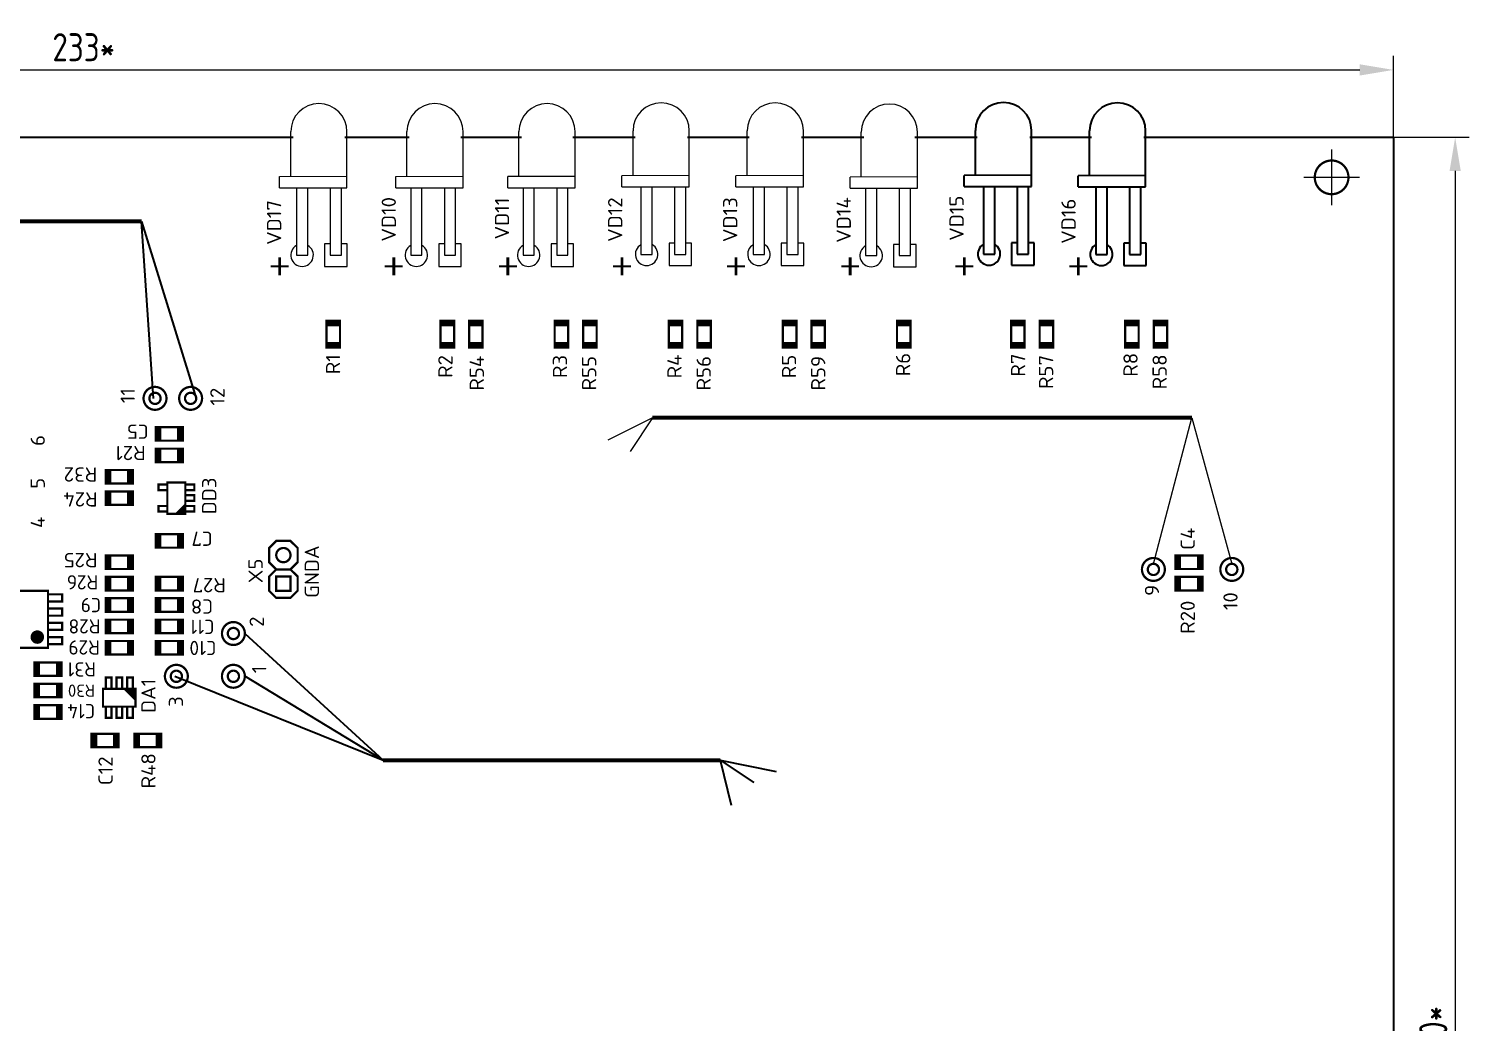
# Model space of a CAD drawing. Header units: millimetres. Extents: x 327 to 592, y -3056 to -2879.
# Drawn here: x 464 to 592.2, y -2967.8 to -2879.3 of the extents above; entities that cross this region are included whole.
import ezdxf
from ezdxf.enums import TextEntityAlignment as Align

# ---------------------------------------------------------------- set-up
doc = ezdxf.new("R2010")
doc.units = ezdxf.units.MM
for name, color, linetype, lineweight in [('BOARD', 7, 'Continuous', 35), ('TOP', 9, 'Continuous', 35), ('РАЗМЕРЫ', 7, 'Continuous', 25)]:
    doc.layers.add(name, color=color, linetype=linetype, lineweight=lineweight)
doc.layers.add('UPDATE', color=7, linetype='Continuous')
doc.styles.get("Standard").update_dxf_attribs({"font": 'txt.shx'})
doc.styles.add('ГОСТ 2.304', font='CS_Gost2304.shx')
doc.dimstyles.new('ЕСКД', dxfattribs={"dimscale": 0, "dimtxt": 3, "dimasz": 3, "dimexe": 1.25, "dimexo": 0, "dimtad": 1, "dimtoh": 1, "dimdec": 1, "dimrnd": 0.5, "dimtxsty": 'ГОСТ 2.304', "dimcen": 5, "dimadec": 3, "dimazin": 2, "dimtfac": 0.75, "dimtdec": 4, "dimtmove": 1, "dimatfit": 3, "dimfxl": 1, "dimtolj": 1, "dimarcsym": 0})

# ---------------------------------------------------------------- blocks, each defined once
blk = doc.blocks.new('*D27')
at = {"layer": 'Defpoints', "color": 0}
for p in [(585.5, -2883), (352.25, -2889), (585.5, -2889)]:
    blk.add_point(p, dxfattribs=at)
at = {"layer": 'РАЗМЕРЫ', "color": 0, "lineweight": -2}
for p, q in [((352.25, -2889), (352.25, -2881.75)), ((585.5, -2889), (585.5, -2881.75)), ((355.25, -2883), (582.5, -2883))]:
    blk.add_line(p, q, dxfattribs=at)
at = {"layer": 'РАЗМЕРЫ', "color": 0}
for points in [[(355.25, -2882.5), (355.25, -2883.5), (352.25, -2883)], [(582.5, -2883.5), (582.5, -2882.5), (585.5, -2883)]]:
    blk.add_solid(points, dxfattribs=at)
at = {"layer": 'РАЗМЕРЫ', "color": 0, "insert": (468.88, -2880.98), "char_height": 2.5, "attachment_point": 5, "style": 'ГОСТ 2.304'}
blk.add_mtext('\\A1;233*', dxfattribs=at)
blk = doc.blocks.new('*D29')
at = {"layer": 'Defpoints', "color": 0}
for p in [(585.5, -2889), (585.5, -3049), (591, -3049)]:
    blk.add_point(p, dxfattribs=at)
at = {"layer": 'РАЗМЕРЫ', "color": 0, "lineweight": -2}
for p, q in [((585.5, -2889), (592.25, -2889)), ((591, -2892), (591, -3046)), ((585.5, -3049), (592.25, -3049))]:
    blk.add_line(p, q, dxfattribs=at)
at = {"layer": 'РАЗМЕРЫ', "color": 0}
for points in [[(591.5, -2892), (590.5, -2892), (591, -2889)], [(590.5, -3046), (591.5, -3046), (591, -3049)]]:
    blk.add_solid(points, dxfattribs=at)
at = {"layer": 'РАЗМЕРЫ', "color": 0, "insert": (589.05, -2969), "char_height": 2.5, "attachment_point": 5, "rotation": 90, "style": 'ГОСТ 2.304'}
blk.add_mtext('\\A1;160*', dxfattribs=at)

msp = doc.modelspace()

# ---------------------------------------------------------------- linework, layer by layer
at = {"layer": 'BOARD'}
for points in [[(563.27, -2889), (585.5, -2889), (585.5, -3049), (352.25, -3049), (352.25, -2889), (487.53, -2889)], [(492.12, -2889), (497.87, -2889)], [(502.45, -2889), (507.85, -2889)], [(512.44, -2889), (517.98, -2889)], [(522.63, -2889), (528.14, -2889)], [(532.79, -2889), (538.35, -2889)], [(542.9, -2889), (548.45, -2889)], [(553.12, -2889), (558.62, -2889)]]:
    msp.add_lwpolyline(points, dxfattribs=at)
at = {"layer": 'TOP'}
for p, q in [((548.28, -2892.4), (548.28, -2888.4)), ((553.28, -2892.4), (553.28, -2888.4)), ((558.44, -2892.43), (558.44, -2888.43)), ((563.44, -2892.43), (563.44, -2888.43)), ((553.28, -2892.39), (547.28, -2892.4)), ((547.28, -2893.4), (547.28, -2892.4)), ((547.28, -2893.4), (553.28, -2893.4)), ((549, -2893.4), (549, -2899.4)), ((550, -2899.4), (550, -2893.4)), ((552, -2893.4), (552, -2899.4)), ((553, -2899.4), (553, -2893.4)), ((553.28, -2893.4), (553.28, -2892.4)), ((563.44, -2892.41), (557.44, -2892.43)), ((557.44, -2893.43), (557.44, -2892.43)), ((557.44, -2893.43), (563.44, -2893.43)), ((559, -2893.43), (559, -2899.43)), ((560, -2899.43), (560, -2893.43)), ((562, -2893.43), (562, -2899.43)), ((563, -2899.43), (563, -2893.43)), ((563.44, -2893.43), (563.44, -2892.43)), ((475.09, -2912.26), (474.04, -2896.49)), ((474.04, -2896.49), (478.9, -2912.26)), ((552, -2898.4), (551.5, -2898.4)), ((551.5, -2898.4), (551.5, -2900.4)), ((553.5, -2898.4), (553, -2898.4)), ((553.5, -2900.4), (553.5, -2898.4)), ((562, -2898.43), (561.5, -2898.43)), ((561.5, -2898.43), (561.5, -2900.43)), ((563.5, -2898.43), (563, -2898.43)), ((563.5, -2900.43), (563.5, -2898.43)), ((549, -2899.4), (550, -2899.4)), ((552, -2899.4), (553, -2899.4)), ((559, -2899.43), (560, -2899.43)), ((562, -2899.43), (563, -2899.43)), ((551.5, -2900.4), (553.5, -2900.4)), ((561.5, -2900.43), (563.5, -2900.43)), ((483.23, -2933.21), (495.54, -2944.49)), ((477, -2937), (495.54, -2944.49)), ((495.54, -2944.49), (483.23, -2937.02)), ((525.54, -2944.49), (526.54, -2948.49)), ((525.54, -2944.49), (528.54, -2946.49)), ((525.54, -2944.49), (530.54, -2945.49))]:
    msp.add_line(p, q, dxfattribs=at)
at = {"layer": 'TOP', "lineweight": 100}
for p, q in [((474.04, -2896.49), (417.04, -2896.49)), ((495.54, -2944.49), (525.54, -2944.49))]:
    msp.add_line(p, q, dxfattribs=at)
at = {"layer": 'TOP'}
for points, const_width in [([(580, -2895.07), (580, -2890.07)], 0.1), ([(577.5, -2892.57), (582.5, -2892.57)], 0.1), ([(547.29, -2901.3), (547.29, -2899.7)], 0.25), ([(557.45, -2901.3), (557.45, -2899.7)], 0.25), ([(548.09, -2900.5), (546.49, -2900.5)], 0.2), ([(558.25, -2900.5), (556.65, -2900.5)], 0.2), ([(504.4, -2905.34), (503.2, -2905.34), (503.2, -2907.74), (504.4, -2907.74), (504.4, -2905.34)], 0.2), ([(503.2, -2905.54), (504.4, -2905.54)], 0.2), ([(503.2, -2905.74), (504.4, -2905.74)], 0.2), ([(514.56, -2905.34), (513.36, -2905.34), (513.36, -2907.74), (514.56, -2907.74), (514.56, -2905.34)], 0.2), ([(513.36, -2905.54), (514.56, -2905.54)], 0.2), ([(513.36, -2905.74), (514.56, -2905.74)], 0.2), ([(524.72, -2905.34), (523.52, -2905.34), (523.52, -2907.74), (524.72, -2907.74), (524.72, -2905.34)], 0.2), ([(523.52, -2905.54), (524.72, -2905.54)], 0.2), ([(523.52, -2905.74), (524.72, -2905.74)], 0.2), ([(534.88, -2905.34), (533.68, -2905.34), (533.68, -2907.74), (534.88, -2907.74), (534.88, -2905.34)], 0.2), ([(533.68, -2905.54), (534.88, -2905.54)], 0.2), ([(533.68, -2905.74), (534.88, -2905.74)], 0.2), ([(552.66, -2905.34), (551.46, -2905.34), (551.46, -2907.74), (552.66, -2907.74), (552.66, -2905.34)], 0.2), ([(551.46, -2905.54), (552.66, -2905.54)], 0.2), ([(551.46, -2905.74), (552.66, -2905.74)], 0.2), ([(555.2, -2905.34), (554, -2905.34), (554, -2907.74), (555.2, -2907.74), (555.2, -2905.34)], 0.2), ([(554, -2905.54), (555.2, -2905.54)], 0.2), ([(554, -2905.74), (555.2, -2905.74)], 0.2), ([(562.82, -2905.34), (561.62, -2905.34), (561.62, -2907.74), (562.82, -2907.74), (562.82, -2905.34)], 0.2), ([(561.62, -2905.54), (562.82, -2905.54)], 0.2), ([(561.62, -2905.74), (562.82, -2905.74)], 0.2), ([(565.36, -2905.34), (564.16, -2905.34), (564.16, -2907.74), (565.36, -2907.74), (565.36, -2905.34)], 0.2), ([(564.16, -2905.54), (565.36, -2905.54)], 0.2), ([(564.16, -2905.74), (565.36, -2905.74)], 0.2), ([(503.2, -2907.34), (504.4, -2907.34)], 0.2), ([(503.2, -2907.54), (504.4, -2907.54)], 0.2), ([(513.36, -2907.34), (514.56, -2907.34)], 0.2), ([(513.36, -2907.54), (514.56, -2907.54)], 0.2), ([(523.52, -2907.34), (524.72, -2907.34)], 0.2), ([(523.52, -2907.54), (524.72, -2907.54)], 0.2), ([(533.68, -2907.34), (534.88, -2907.34)], 0.2), ([(533.68, -2907.54), (534.88, -2907.54)], 0.2), ([(551.46, -2907.34), (552.66, -2907.34)], 0.2), ([(551.46, -2907.54), (552.66, -2907.54)], 0.2), ([(554, -2907.34), (555.2, -2907.34)], 0.2), ([(554, -2907.54), (555.2, -2907.54)], 0.2), ([(561.62, -2907.34), (562.82, -2907.34)], 0.2), ([(561.62, -2907.54), (562.82, -2907.54)], 0.2), ([(564.16, -2907.34), (565.36, -2907.34)], 0.2), ([(564.16, -2907.54), (565.36, -2907.54)], 0.2), ([(475.3, -2916.03), (475.3, -2914.83), (477.7, -2914.83), (477.7, -2916.03), (475.3, -2916.03)], 0.2), ([(475.5, -2914.83), (475.5, -2916.03)], 0.2), ([(475.7, -2916.03), (475.7, -2914.83)], 0.2), ([(477.3, -2914.83), (477.3, -2916.03)], 0.2), ([(477.5, -2914.83), (477.5, -2916.03)], 0.2), ([(477.7, -2917.94), (477.7, -2916.74), (475.3, -2916.74), (475.3, -2917.94), (477.7, -2917.94)], 0.2), ([(475.5, -2916.74), (475.5, -2917.94)], 0.2), ([(475.7, -2916.74), (475.7, -2917.94)], 0.2), ([(477.3, -2916.74), (477.3, -2917.94)], 0.2), ([(477.5, -2916.74), (477.5, -2917.94)], 0.2), ([(470.85, -2918.64), (470.85, -2919.84), (473.25, -2919.84), (473.25, -2918.64), (470.85, -2918.64)], 0.2), ([(471.05, -2919.84), (471.05, -2918.64)], 0.2), ([(471.25, -2919.84), (471.25, -2918.64)], 0.2), ([(472.85, -2919.84), (472.85, -2918.64)], 0.2), ([(473.05, -2919.84), (473.05, -2918.64)], 0.2), ([(476.33, -2920.44), (475.53, -2920.44), (475.53, -2919.94), (476.33, -2919.94)], 0.2), ([(476.33, -2922.55), (476.33, -2919.75), (477.93, -2919.75), (477.93, -2922.55), (476.33, -2922.55)], 0.2), ([(477.93, -2920.44), (478.73, -2920.44), (478.73, -2919.94), (477.93, -2919.94)], 0.2), ([(470.85, -2920.55), (470.85, -2921.75), (473.25, -2921.75), (473.25, -2920.55), (470.85, -2920.55)], 0.2), ([(471.05, -2921.75), (471.05, -2920.55)], 0.2), ([(471.25, -2921.75), (471.25, -2920.55)], 0.2), ([(472.85, -2921.75), (472.85, -2920.55)], 0.2), ([(473.05, -2921.75), (473.05, -2920.55)], 0.2), ([(477.13, -2922.55), (477.93, -2921.75)], 0.2), ([(477.93, -2921.39), (478.73, -2921.39), (478.73, -2920.89), (477.93, -2920.89)], 0.2), ([(476.33, -2922.35), (475.53, -2922.35), (475.53, -2921.85), (476.33, -2921.85)], 0.2), ([(477.33, -2922.55), (477.93, -2921.95)], 0.2), ([(477.53, -2922.55), (477.93, -2922.15)], 0.2), ([(477.73, -2922.55), (477.93, -2922.35), (478.73, -2922.35), (478.73, -2921.85), (477.93, -2921.85)], 0.2), ([(475.3, -2925.56), (475.3, -2924.36), (477.7, -2924.36), (477.7, -2925.56), (475.3, -2925.56)], 0.2), ([(475.5, -2924.36), (475.5, -2925.56)], 0.2), ([(475.7, -2925.56), (475.7, -2924.36)], 0.2), ([(477.3, -2924.36), (477.3, -2925.56)], 0.2), ([(477.5, -2924.36), (477.5, -2925.56)], 0.2), ([(487.93, -2928.13), (487.29, -2927.5), (487.93, -2926.86), (487.93, -2925.59), (487.29, -2924.96), (486.02, -2924.96), (485.39, -2925.59), (485.39, -2926.86), (486.02, -2927.5), (485.39, -2928.13), (485.39, -2929.4), (486.02, -2930.04), (487.29, -2930.04), (487.93, -2929.4), (487.93, -2928.13)], 0.2), ([(473.25, -2927.46), (473.25, -2926.26), (470.85, -2926.26), (470.85, -2927.46), (473.25, -2927.46)], 0.2), ([(471.05, -2926.26), (471.05, -2927.46)], 0.2), ([(471.25, -2926.26), (471.25, -2927.46)], 0.2), ([(472.85, -2926.26), (472.85, -2927.46)], 0.2), ([(473.05, -2926.26), (473.05, -2927.46)], 0.2), ([(470.85, -2928.17), (470.85, -2929.37), (473.25, -2929.37), (473.25, -2928.17), (470.85, -2928.17)], 0.2), ([(471.05, -2929.37), (471.05, -2928.17)], 0.2), ([(471.25, -2929.37), (471.25, -2928.17)], 0.2), ([(472.85, -2929.37), (472.85, -2928.17)], 0.2), ([(473.05, -2929.37), (473.05, -2928.17)], 0.2), ([(477.7, -2929.37), (477.7, -2928.17), (475.3, -2928.17), (475.3, -2929.37), (477.7, -2929.37)], 0.2), ([(475.5, -2928.17), (475.5, -2929.37)], 0.2), ([(475.7, -2928.17), (475.7, -2929.37)], 0.2), ([(477.3, -2928.17), (477.3, -2929.37)], 0.2), ([(477.5, -2928.17), (477.5, -2929.37)], 0.2), ([(486.02, -2927.5), (487.29, -2927.5)], 0.2), ([(486.02, -2929.4), (486.02, -2928.13), (487.29, -2928.13), (487.29, -2929.4), (486.02, -2929.4)], 0.2), ([(465.7, -2934.48), (461.89, -2934.48), (461.89, -2929.4), (465.7, -2929.4), (465.7, -2934.48)], 0.2), ([(465.7, -2930.35), (466.97, -2930.35), (466.97, -2929.72), (465.7, -2929.72)], 0.2), ([(470.85, -2930.07), (473.25, -2930.07), (473.25, -2931.27), (470.85, -2931.27), (470.85, -2930.07), (471.05, -2930.07), (471.05, -2931.27), (471.25, -2931.27), (471.25, -2930.07)], 0.2), ([(473.25, -2930.07), (473.25, -2931.27), (472.85, -2931.27), (472.85, -2930.07), (473.05, -2930.07), (473.05, -2931.27)], 0.2), ([(475.3, -2931.27), (475.3, -2930.07), (477.7, -2930.07), (477.7, -2931.27), (475.3, -2931.27)], 0.2), ([(475.5, -2930.07), (475.5, -2931.27)], 0.2), ([(475.7, -2931.27), (475.7, -2930.07)], 0.2), ([(477.3, -2930.07), (477.3, -2931.27)], 0.2), ([(477.5, -2930.07), (477.5, -2931.27)], 0.2), ([(465.7, -2931.62), (466.97, -2931.62), (466.97, -2930.99), (465.7, -2930.99)], 0.2), ([(473.25, -2933.18), (473.25, -2931.98), (470.85, -2931.98), (470.85, -2933.18), (473.25, -2933.18)], 0.2), ([(471.05, -2931.98), (471.05, -2933.18)], 0.2), ([(471.25, -2931.98), (471.25, -2933.18)], 0.2), ([(472.85, -2931.98), (472.85, -2933.18)], 0.2), ([(473.05, -2931.98), (473.05, -2933.18)], 0.2), ([(475.3, -2933.18), (475.3, -2931.98), (477.7, -2931.98), (477.7, -2933.18), (475.3, -2933.18)], 0.2), ([(475.5, -2931.98), (475.5, -2933.18)], 0.2), ([(475.7, -2933.18), (475.7, -2931.98)], 0.2), ([(477.3, -2931.98), (477.3, -2933.18)], 0.2), ([(477.5, -2931.98), (477.5, -2933.18)], 0.2), ([(465.7, -2932.89), (466.97, -2932.89), (466.97, -2932.26), (465.7, -2932.26)], 0.2), ([(465.7, -2934.16), (466.97, -2934.16), (466.97, -2933.53), (465.7, -2933.53)], 0.2), ([(473.25, -2935.08), (473.25, -2933.88), (470.85, -2933.88), (470.85, -2935.08), (473.25, -2935.08)], 0.2), ([(471.05, -2933.88), (471.05, -2935.08)], 0.2), ([(471.25, -2933.88), (471.25, -2935.08)], 0.2), ([(472.85, -2933.88), (472.85, -2935.08)], 0.2), ([(473.05, -2933.88), (473.05, -2935.08)], 0.2), ([(477.7, -2933.88), (477.7, -2935.08), (475.3, -2935.08), (475.3, -2933.88), (477.7, -2933.88)], 0.2), ([(475.5, -2935.08), (475.5, -2933.88)], 0.2), ([(475.7, -2935.08), (475.7, -2933.88)], 0.2), ([(477.3, -2933.88), (477.3, -2935.08)], 0.2), ([(477.5, -2935.08), (477.5, -2933.88)], 0.2), ([(464.5, -2935.79), (464.5, -2936.99), (466.9, -2936.99), (466.9, -2935.79), (464.5, -2935.79)], 0.2), ([(464.7, -2936.99), (464.7, -2935.79)], 0.2), ([(464.9, -2936.99), (464.9, -2935.79)], 0.2), ([(466.5, -2936.99), (466.5, -2935.79)], 0.2), ([(466.7, -2936.99), (466.7, -2935.79)], 0.2), ([(470.85, -2937.13), (471.35, -2937.13), (471.35, -2938.13), (470.85, -2938.13), (470.85, -2937.13)], 0.2), ([(471.8, -2937.13), (472.3, -2937.13), (472.3, -2938.13), (471.8, -2938.13), (471.8, -2937.13)], 0.2), ([(472.75, -2937.13), (473.25, -2937.13), (473.25, -2938.13), (472.75, -2938.13), (472.75, -2937.13)], 0.2), ([(466.9, -2938.89), (466.9, -2937.69), (464.5, -2937.69), (464.5, -2938.89), (466.9, -2938.89)], 0.2), ([(464.7, -2937.69), (464.7, -2938.89)], 0.2), ([(464.9, -2937.69), (464.9, -2938.89)], 0.2), ([(466.5, -2937.69), (466.5, -2938.89)], 0.2), ([(466.7, -2937.69), (466.7, -2938.89)], 0.2), ([(470.6, -2938.13), (473.5, -2938.13), (473.5, -2939.73), (470.6, -2939.73), (470.6, -2938.13)], 0.2), ([(473.5, -2939.13), (472.5, -2938.13)], 0.2), ([(473.5, -2938.93), (472.7, -2938.13)], 0.2), ([(473.5, -2938.73), (472.9, -2938.13)], 0.2), ([(473.5, -2938.53), (473.1, -2938.13)], 0.2), ([(473.5, -2938.33), (473.3, -2938.13)], 0.2), ([(464.5, -2939.6), (466.9, -2939.6), (466.9, -2940.8), (464.5, -2940.8), (464.5, -2939.6), (464.7, -2939.6), (464.7, -2940.8), (464.9, -2940.8), (464.9, -2939.6)], 0.2), ([(466.9, -2939.6), (466.9, -2940.8), (466.5, -2940.8), (466.5, -2939.6), (466.7, -2939.6), (466.7, -2940.8)], 0.2), ([(470.85, -2939.73), (471.35, -2939.73), (471.35, -2940.73), (470.85, -2940.73), (470.85, -2939.73)], 0.2), ([(471.8, -2939.73), (472.3, -2939.73), (472.3, -2940.73), (471.8, -2940.73), (471.8, -2939.73)], 0.2), ([(472.75, -2939.73), (473.25, -2939.73), (473.25, -2940.73), (472.75, -2940.73), (472.75, -2939.73)], 0.2), ([(469.58, -2943.34), (469.58, -2942.14), (471.98, -2942.14), (471.98, -2943.34), (469.58, -2943.34)], 0.2), ([(469.78, -2942.14), (469.78, -2943.34)], 0.2), ([(469.98, -2943.34), (469.98, -2942.14)], 0.2), ([(471.58, -2942.14), (471.58, -2943.34)], 0.2), ([(471.78, -2942.14), (471.78, -2943.34)], 0.2), ([(473.39, -2942.14), (473.39, -2943.34), (475.79, -2943.34), (475.79, -2942.14), (473.39, -2942.14)], 0.2), ([(473.59, -2943.34), (473.59, -2942.14)], 0.2), ([(473.79, -2943.34), (473.79, -2942.14)], 0.2), ([(475.39, -2943.34), (475.39, -2942.14)], 0.2), ([(475.59, -2943.34), (475.59, -2942.14)], 0.2)]:
    msp.add_lwpolyline(points, dxfattribs=dict(at, const_width=const_width))
for points, const_width in [([(580, -2891.07, 1), (580, -2894.07, 1), (580, -2891.07)], 0.2), ([(475.23, -2911.24, 1), (475.23, -2913.28, 1), (475.23, -2911.24)], 0.2), ([(478.4, -2911.24, 1), (478.4, -2913.28, 1), (478.4, -2911.24)], 0.2), ([(475.23, -2911.76, 1), (475.23, -2912.76, 1), (475.23, -2911.76)], 0.2), ([(478.4, -2911.76, 1), (478.4, -2912.76, 1), (478.4, -2911.76)], 0.2), ([(486.66, -2925.59, 1), (486.66, -2926.86, 1), (486.66, -2925.59)], 0.2), ([(464.75, -2933.23, 1), (464.75, -2933.83, 1), (464.75, -2933.23)], 0.6), ([(482.21, -2932.19, 1), (482.21, -2934.23, 1), (482.21, -2932.19)], 0.2), ([(482.21, -2932.71, 1), (482.21, -2933.71, 1), (482.21, -2932.71)], 0.2), ([(477.13, -2936, 1), (477.13, -2938.04, 1), (477.13, -2936)], 0.2), ([(477.13, -2936.52, 1), (477.13, -2937.52, 1), (477.13, -2936.52)], 0.2), ([(482.21, -2936, 1), (482.21, -2938.04, 1), (482.21, -2936)], 0.2), ([(482.21, -2936.52, 1), (482.21, -2937.52, 1), (482.21, -2936.52)], 0.2)]:
    msp.add_lwpolyline(points, format="xyb", dxfattribs=dict(at, const_width=const_width))
for centre, radius, start, end in [((550.78, -2888.4), 2.5, 0, 180), ((560.94, -2888.43), 2.5, 0, 180), ((549.5, -2899.4), 1, 120, 60), ((559.5, -2899.43), 1, 120, 60)]:
    msp.add_arc(centre, radius, start, end, dxfattribs=at)
at = {"layer": 'UPDATE'}
for p, q in [((487.32, -2892.5), (487.32, -2888.5)), ((492.32, -2892.5), (492.32, -2888.5)), ((497.66, -2892.5), (497.66, -2888.5)), ((502.66, -2892.5), (502.66, -2888.5)), ((507.64, -2892.5), (507.64, -2888.5)), ((512.64, -2892.5), (512.64, -2888.5)), ((517.8, -2892.43), (517.8, -2888.43)), ((522.8, -2892.43), (522.8, -2888.43)), ((527.96, -2892.43), (527.96, -2888.43)), ((532.96, -2892.43), (532.96, -2888.43)), ((538.12, -2892.54), (538.12, -2888.54)), ((543.12, -2892.54), (543.12, -2888.54)), ((486.32, -2893.5), (486.32, -2892.5)), ((492.32, -2892.5), (486.32, -2892.51)), ((486.32, -2893.5), (492.32, -2893.5)), ((487.83, -2893.5), (487.83, -2899.5)), ((488.83, -2899.5), (488.83, -2893.5)), ((490.83, -2893.5), (490.83, -2899.5)), ((491.83, -2899.5), (491.83, -2893.5)), ((492.32, -2893.51), (492.32, -2892.51)), ((496.66, -2893.5), (496.66, -2892.5)), ((502.66, -2892.5), (496.66, -2892.51)), ((496.66, -2893.5), (502.66, -2893.5)), ((498, -2893.5), (498, -2899.5)), ((499, -2899.5), (499, -2893.5)), ((501, -2893.5), (501, -2899.5)), ((502, -2899.5), (502, -2893.5)), ((502.66, -2893.51), (502.66, -2892.51)), ((512.64, -2892.49), (506.64, -2892.5)), ((506.64, -2893.5), (506.64, -2892.5)), ((506.64, -2893.5), (512.64, -2893.5)), ((508, -2893.5), (508, -2899.5)), ((509, -2899.5), (509, -2893.5)), ((511, -2893.5), (511, -2899.5)), ((512, -2899.5), (512, -2893.5)), ((512.64, -2893.5), (512.64, -2892.5)), ((522.8, -2892.41), (516.8, -2892.43)), ((516.8, -2893.43), (516.8, -2892.43)), ((516.8, -2893.43), (522.8, -2893.43)), ((518.5, -2893.43), (518.5, -2899.43)), ((519.5, -2899.43), (519.5, -2893.43)), ((521.5, -2893.43), (521.5, -2899.43)), ((522.5, -2899.43), (522.5, -2893.43)), ((522.8, -2893.43), (522.8, -2892.43)), ((532.96, -2892.41), (526.96, -2892.43)), ((526.96, -2893.43), (526.96, -2892.43)), ((526.96, -2893.43), (532.96, -2893.43)), ((528.5, -2893.43), (528.5, -2899.43)), ((529.5, -2899.43), (529.5, -2893.43)), ((531.5, -2893.43), (531.5, -2899.43)), ((532.5, -2899.43), (532.5, -2893.43)), ((532.96, -2893.43), (532.96, -2892.43)), ((543.12, -2892.53), (537.12, -2892.54)), ((537.12, -2893.54), (537.12, -2892.54)), ((543.12, -2893.54), (543.12, -2892.54)), ((537.12, -2893.54), (543.12, -2893.54)), ((538.5, -2893.54), (538.5, -2899.54)), ((539.5, -2899.54), (539.5, -2893.54)), ((541.5, -2893.54), (541.5, -2899.54)), ((542.5, -2899.54), (542.5, -2893.54)), ((490.83, -2898.5), (490.33, -2898.5)), ((490.33, -2898.5), (490.33, -2900.5)), ((492.33, -2898.5), (491.83, -2898.5)), ((492.33, -2900.5), (492.33, -2898.5)), ((501, -2898.5), (500.5, -2898.5)), ((500.5, -2898.5), (500.5, -2900.5)), ((502.5, -2898.5), (502, -2898.5)), ((502.5, -2900.5), (502.5, -2898.5)), ((511, -2898.5), (510.5, -2898.5)), ((510.5, -2898.5), (510.5, -2900.5)), ((512.5, -2898.5), (512, -2898.5)), ((512.5, -2900.5), (512.5, -2898.5)), ((521.5, -2898.43), (521, -2898.43)), ((521, -2898.43), (521, -2900.43)), ((523, -2898.43), (522.5, -2898.43)), ((523, -2900.43), (523, -2898.43)), ((531.5, -2898.43), (531, -2898.43)), ((531, -2898.43), (531, -2900.43)), ((533, -2898.43), (532.5, -2898.43)), ((533, -2900.43), (533, -2898.43)), ((541.5, -2898.54), (541, -2898.54)), ((541, -2898.54), (541, -2900.54)), ((543, -2898.54), (542.5, -2898.54)), ((543, -2900.54), (543, -2898.54)), ((487.83, -2899.5), (488.83, -2899.5)), ((490.83, -2899.5), (491.83, -2899.5)), ((498, -2899.5), (499, -2899.5)), ((501, -2899.5), (502, -2899.5)), ((508, -2899.5), (509, -2899.5)), ((511, -2899.5), (512, -2899.5)), ((518.5, -2899.43), (519.5, -2899.43)), ((521.5, -2899.43), (522.5, -2899.43)), ((528.5, -2899.43), (529.5, -2899.43)), ((531.5, -2899.43), (532.5, -2899.43)), ((538.5, -2899.54), (539.5, -2899.54)), ((541.5, -2899.54), (542.5, -2899.54)), ((490.33, -2900.5), (492.33, -2900.5)), ((500.5, -2900.5), (502.5, -2900.5)), ((510.5, -2900.5), (512.5, -2900.5)), ((521, -2900.43), (523, -2900.43)), ((531, -2900.43), (533, -2900.43)), ((541, -2900.54), (543, -2900.54)), ((519.54, -2913.99), (515.54, -2915.99)), ((519.54, -2913.99), (517.54, -2916.99)), ((564.13, -2927), (567.54, -2913.99)), ((567.54, -2913.99), (571.11, -2927))]:
    msp.add_line(p, q, dxfattribs=at)
at = {"layer": 'UPDATE', "lineweight": 100}
msp.add_line((567.54, -2913.99), (519.54, -2913.99), dxfattribs=at)
at = {"layer": 'UPDATE'}
for points, const_width in [([(486.33, -2901.3), (486.33, -2899.7)], 0.25), ([(496.49, -2901.3), (496.49, -2899.7)], 0.25), ([(506.65, -2901.3), (506.65, -2899.7)], 0.25), ([(516.81, -2901.3), (516.81, -2899.7)], 0.25), ([(526.97, -2901.3), (526.97, -2899.7)], 0.25), ([(537.13, -2901.3), (537.13, -2899.7)], 0.25), ([(487.13, -2900.5), (485.53, -2900.5)], 0.2), ([(497.29, -2900.5), (495.69, -2900.5)], 0.2), ([(507.45, -2900.5), (505.85, -2900.5)], 0.2), ([(517.61, -2900.5), (516.01, -2900.5)], 0.2), ([(527.77, -2900.5), (526.17, -2900.5)], 0.2), ([(537.93, -2900.5), (536.33, -2900.5)], 0.2), ([(491.7, -2905.34), (490.5, -2905.34), (490.5, -2907.74), (491.7, -2907.74), (491.7, -2905.34)], 0.2), ([(490.5, -2905.54), (491.7, -2905.54)], 0.2), ([(490.5, -2905.74), (491.7, -2905.74)], 0.2), ([(501.86, -2905.34), (500.66, -2905.34), (500.66, -2907.74), (501.86, -2907.74), (501.86, -2905.34)], 0.2), ([(500.66, -2905.54), (501.86, -2905.54)], 0.2), ([(500.66, -2905.74), (501.86, -2905.74)], 0.2), ([(512.02, -2905.34), (510.82, -2905.34), (510.82, -2907.74), (512.02, -2907.74), (512.02, -2905.34)], 0.2), ([(510.82, -2905.54), (512.02, -2905.54)], 0.2), ([(510.82, -2905.74), (512.02, -2905.74)], 0.2), ([(522.18, -2905.34), (520.98, -2905.34), (520.98, -2907.74), (522.18, -2907.74), (522.18, -2905.34)], 0.2), ([(520.98, -2905.54), (522.18, -2905.54)], 0.2), ([(520.98, -2905.74), (522.18, -2905.74)], 0.2), ([(532.34, -2905.34), (531.14, -2905.34), (531.14, -2907.74), (532.34, -2907.74), (532.34, -2905.34)], 0.2), ([(531.14, -2905.54), (532.34, -2905.54)], 0.2), ([(531.14, -2905.74), (532.34, -2905.74)], 0.2), ([(542.5, -2905.34), (541.3, -2905.34), (541.3, -2907.74), (542.5, -2907.74), (542.5, -2905.34)], 0.2), ([(541.3, -2905.54), (542.5, -2905.54)], 0.2), ([(541.3, -2905.74), (542.5, -2905.74)], 0.2), ([(490.5, -2907.34), (491.7, -2907.34)], 0.2), ([(490.5, -2907.54), (491.7, -2907.54)], 0.2), ([(500.66, -2907.34), (501.86, -2907.34)], 0.2), ([(500.66, -2907.54), (501.86, -2907.54)], 0.2), ([(510.82, -2907.34), (512.02, -2907.34)], 0.2), ([(510.82, -2907.54), (512.02, -2907.54)], 0.2), ([(520.98, -2907.34), (522.18, -2907.34)], 0.2), ([(520.98, -2907.54), (522.18, -2907.54)], 0.2), ([(531.14, -2907.34), (532.34, -2907.34)], 0.2), ([(531.14, -2907.54), (532.34, -2907.54)], 0.2), ([(541.3, -2907.34), (542.5, -2907.34)], 0.2), ([(541.3, -2907.54), (542.5, -2907.54)], 0.2), ([(566.1, -2927.46), (566.1, -2926.26), (568.5, -2926.26), (568.5, -2927.46), (566.1, -2927.46)], 0.2), ([(566.3, -2926.26), (566.3, -2927.46)], 0.2), ([(566.5, -2927.46), (566.5, -2926.26)], 0.2), ([(568.1, -2926.26), (568.1, -2927.46)], 0.2), ([(568.3, -2926.26), (568.3, -2927.46)], 0.2), ([(568.5, -2929.37), (568.5, -2928.17), (566.1, -2928.17), (566.1, -2929.37), (568.5, -2929.37)], 0.2), ([(566.3, -2928.17), (566.3, -2929.37)], 0.2), ([(566.5, -2928.17), (566.5, -2929.37)], 0.2), ([(568.1, -2928.17), (568.1, -2929.37)], 0.2), ([(568.3, -2928.17), (568.3, -2929.37)], 0.2)]:
    msp.add_lwpolyline(points, dxfattribs=dict(at, const_width=const_width))
at = {"layer": 'UPDATE', "const_width": 0.2}
for points in [[(564.13, -2926.48, 1), (564.13, -2928.52, 1), (564.13, -2926.48)], [(571.11, -2926.48, 1), (571.11, -2928.52, 1), (571.11, -2926.48)], [(564.13, -2927, 1), (564.13, -2928, 1), (564.13, -2927)], [(571.11, -2927, 1), (571.11, -2928, 1), (571.11, -2927)]]:
    msp.add_lwpolyline(points, format="xyb", dxfattribs=at)
at = {"layer": 'UPDATE'}
for centre, radius, start, end in [((489.82, -2888.5), 2.5, 0, 180), ((500.16, -2888.5), 2.5, 0, 180), ((510.14, -2888.5), 2.5, 0, 180), ((520.3, -2888.43), 2.5, 0, 180), ((530.46, -2888.43), 2.5, 0, 180), ((540.62, -2888.54), 2.5, 0, 180), ((519, -2899.43), 1, 120, 60), ((529, -2899.43), 1, 120, 60), ((488.33, -2899.5), 1, 120, 60), ((498.5, -2899.5), 1, 120, 60), ((508.5, -2899.5), 1, 120, 60), ((539, -2899.54), 1, 120, 60)]:
    msp.add_arc(centre, radius, start, end, dxfattribs=at)

# ---------------------------------------------------------------- texts
at = {"layer": 'TOP'}
for s, height, rotation, width, p in [('VD15', 1.27, 90, 1.019685, (547.24, -2896.21)), ('VD16', 1.27, 90, 1.019685, (557.21, -2896.48)), ('R54', 1.27, 90, 1.019685, (504.52, -2910.02)), ('R55', 1.27, 90, 1.019685, (514.52, -2910.02)), ('R56', 1.27, 90, 1.019685, (524.72, -2910.02)), ('R59', 1.27, 90, 1.019685, (534.92, -2910.02)), ('R7', 1.27, 90, 1.019685, (552.72, -2909.3)), ('R57', 1.27, 90, 1.019685, (555.21, -2909.91)), ('R8', 1.27, 90, 1.019685, (562.73, -2909.27)), ('R58', 1.27, 90, 1.019685, (565.32, -2909.9)), ('C5', 1.27, 180, 1.019685, (473.69, -2914.59)), ('R21', 1.27, 180, 1.019685, (473.05, -2916.5)), ('R32', 1.27, 180, 1.019685, (468.6, -2918.41)), ('DD3', 1.27, 90, 1.019685, (480.69, -2920.95)), ('R24', 1.27, 180, 1.019685, (468.6, -2920.63)), ('C7', 1.27, 180, 1.019685, (479.41, -2924.13)), ('R25', 1.27, 180, 1.019685, (468.6, -2926.04)), ('X5', 1.27, 90, 1.019685, (484.82, -2927.63)), ('R26', 1.27, 180, 0.95, (468.77, -2928.02)), ('R27', 1.27, 180, 1.019685, (480.05, -2928.27)), ('C9', 1.27, 180, 0.95, (469.51, -2930.04)), ('C8', 1.27, 180, 1.019685, (479.41, -2930.17)), ('R28', 1.27, 180, 0.95, (468.95, -2931.94)), ('C11', 1.27, 180, 0.95, (479.44, -2931.98)), ('R29', 1.27, 180, 0.95, (468.91, -2933.82)), ('C10', 1.27, 180, 0.95, (479.49, -2933.86)), ('R31', 1.27, 180, 0.95, (468.7, -2935.77)), ('R30', 1.1, 180, 0.95, (468.68, -2937.75)), ('DA1', 1.27, 90, 1.019685, (475.28, -2938.76)), ('C14', 1.27, 180, 0.95, (468.66, -2939.49)), ('C12', 1.27, 90, 1.019685, (471.46, -2945.44)), ('R48', 1.27, 90, 1.019685, (475.28, -2945.44))]:
    msp.add_text(s, height=height, rotation=rotation, dxfattribs=dict(at, width=width)).set_placement(p, align=Align.CENTER)
at = {"layer": 'TOP', "width": 1.019685}
for s, p in [('12', (481.42, -2912.91)), ('11', (473.43, -2912.69)), ('6', (465.42, -2916.5)), ('5', (465.42, -2920.32)), ('4', (465.42, -2923.81)), ('GNDA', (489.83, -2930.04)), ('2', (484.92, -2932.62)), ('1', (485.14, -2936.75)), ('3', (477.73, -2939.75))]:
    msp.add_text(s, height=1.27, rotation=90, dxfattribs=at).set_placement(p)
at = {"layer": 'UPDATE', "width": 1.019685}
for s, p in [('VD17', (486.47, -2896.59)), ('VD10', (496.68, -2896.31)), ('VD11', (506.76, -2896.24)), ('VD12', (516.84, -2896.34)), ('VD13', (527.08, -2896.34)), ('VD14', (537.19, -2896.37)), ('R1', (491.72, -2909.22)), ('R2', (501.72, -2909.42)), ('R3', (511.92, -2909.42)), ('R4', (522.12, -2909.42)), ('R5', (532.32, -2909.42)), ('R6', (542.48, -2909.25)), ('C4', (567.82, -2924.77)), ('R20', (567.82, -2931.76))]:
    msp.add_text(s, height=1.27, rotation=90, dxfattribs=at).set_placement(p, align=Align.CENTER)
for s, p in [('9', (564.64, -2929.86)), ('10', (571.63, -2931.13))]:
    msp.add_text(s, height=1.27, rotation=90, dxfattribs=at).set_placement(p)

# ---------------------------------------------------------------- dimensions: what is measured, and where the dimension line sits
at = {"layer": 'РАЗМЕРЫ'}
dim = msp.add_linear_dim(base=(585.50271665, -2883), p1=(352.25271665, -2889), p2=(585.50271665, -2889), text='<>*', dimstyle='ЕСКД', override={"dimscale": 1, "dimtxt": 2.5, "dimasz": 3, "dimlfac": 1, "dimtxsty": 'ГОСТ 2.304', "dimsah": 1, "dimtolj": 1}, dxfattribs=at)
dim.commit()
dim.dimension.update_dxf_attribs({"geometry": '*D27', "text_midpoint": (468.87771665, -2880.97639752)})
dim = msp.add_linear_dim(base=(591, -3049), p1=(585.5, -2889), p2=(585.5, -3049), angle=90, text='<>*', dimstyle='ЕСКД', override={"dimscale": 1, "dimtxt": 2.5, "dimasz": 3, "dimlfac": 1, "dimtxsty": 'ГОСТ 2.304', "dimsah": 1, "dimtolj": 1}, dxfattribs=at)
dim.commit()
dim.dimension.update_dxf_attribs({"geometry": '*D29', "text_midpoint": (589.05, -2969)})

doc.saveas('drawing.dxf')
